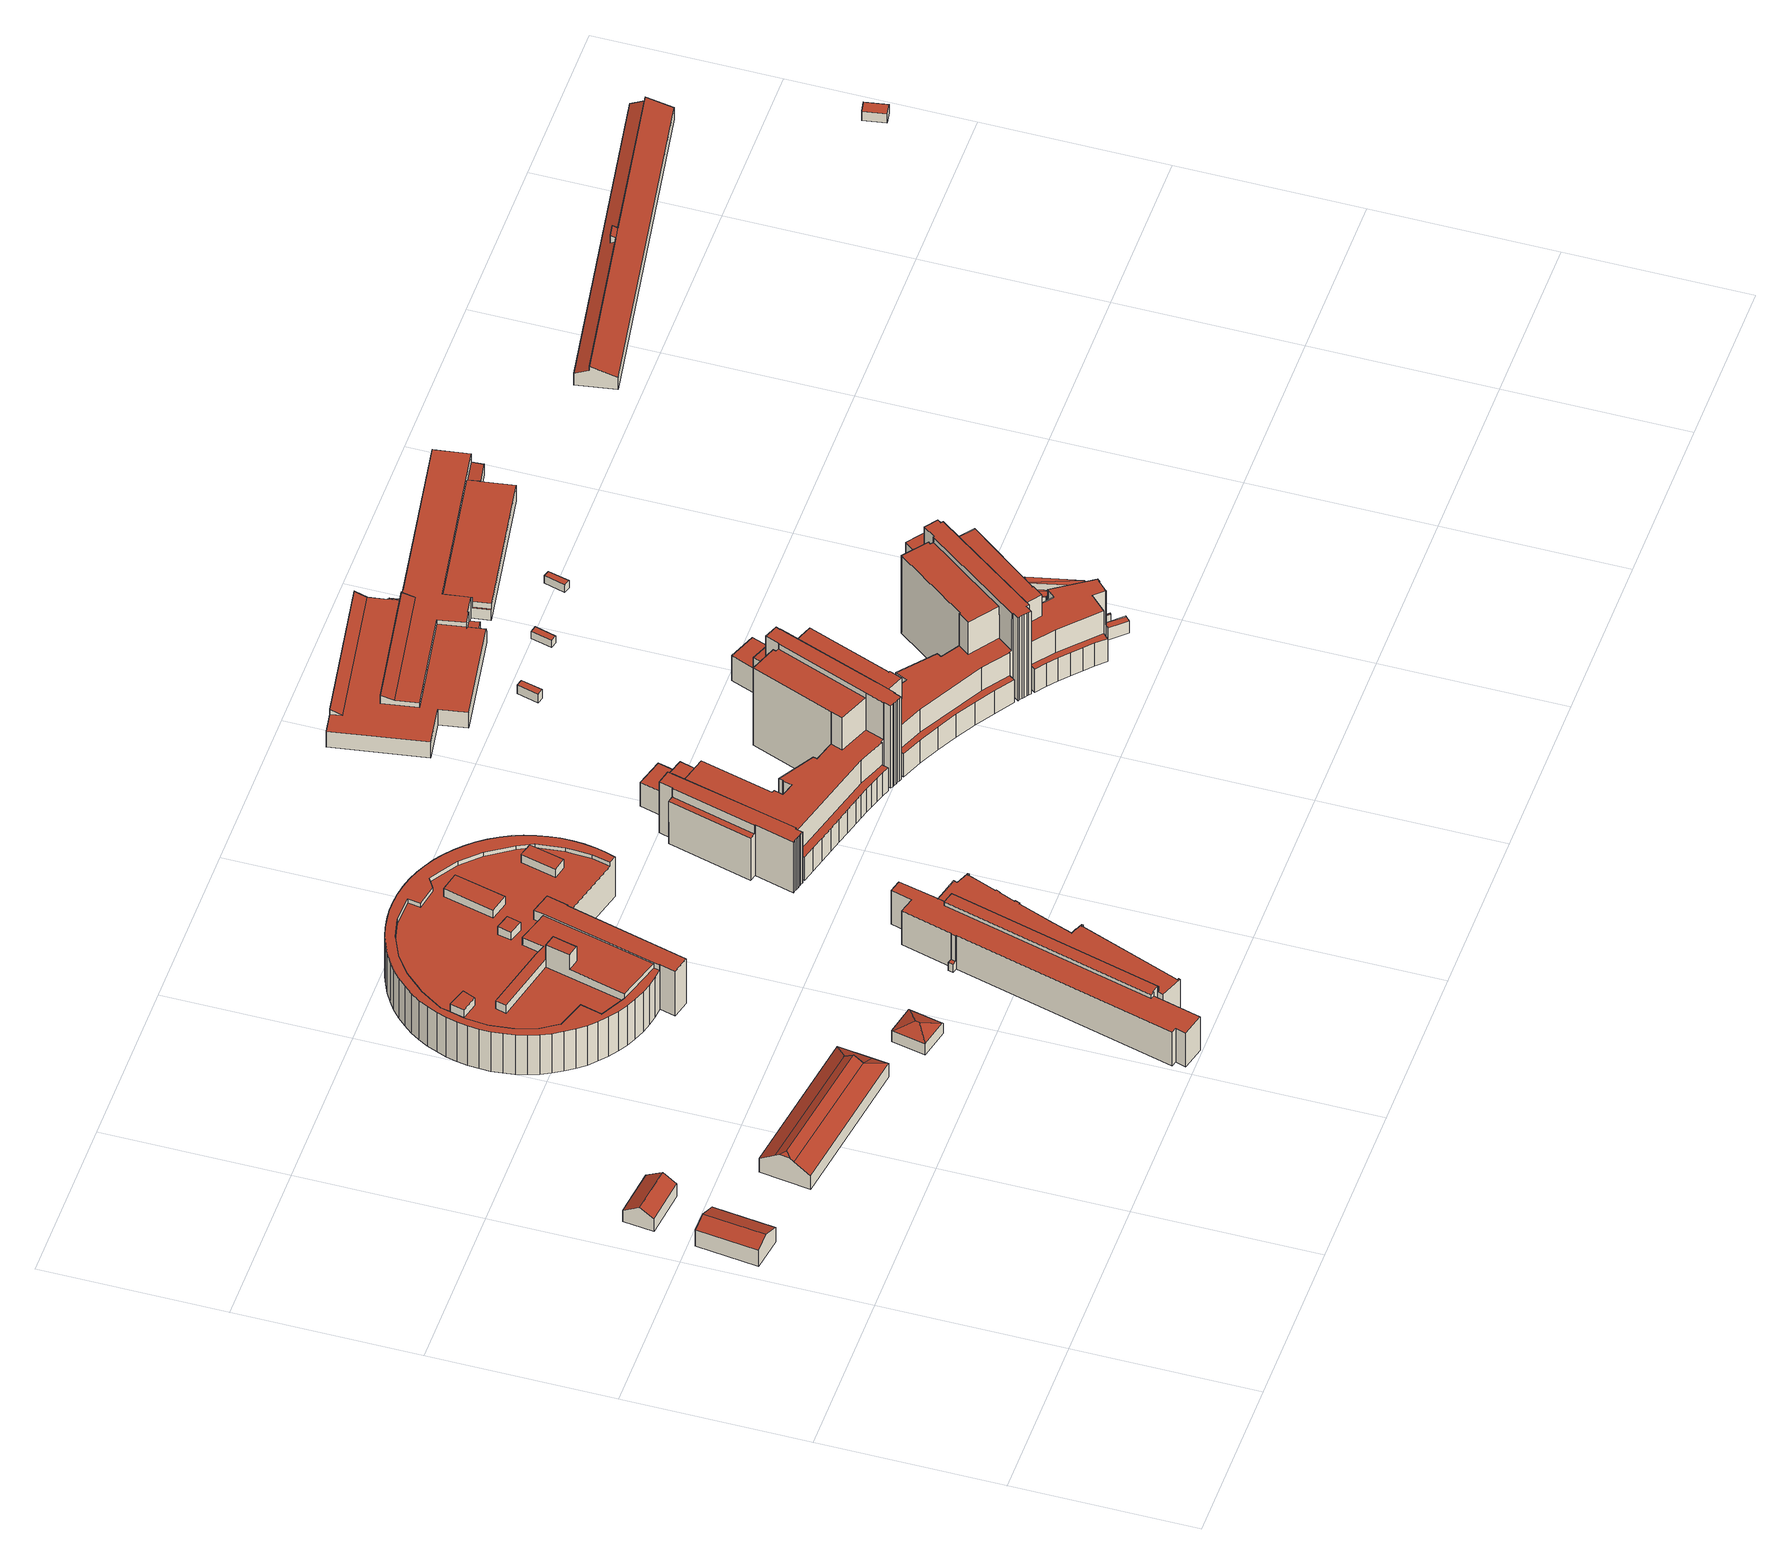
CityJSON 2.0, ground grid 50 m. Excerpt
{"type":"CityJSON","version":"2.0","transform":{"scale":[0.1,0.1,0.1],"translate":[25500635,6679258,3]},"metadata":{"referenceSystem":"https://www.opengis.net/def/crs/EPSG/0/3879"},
"CityObjects":{
"building1":{"type":"Building","attributes":{"BREC_BuildingHeightNN":"13.59","BREC_RoofNames":"flat","C_KAYTTARK":"899","CODE":"111","GroundLevel":"7.46","HighestRoof":"13.59","Katuosoite":"Viikinkaari 8","Kayttotarkoitus":"Muu käyttötarkoitus","Kerroksia":"2.0","Kerrosala":"324.0","KG_KRAKENN":"41510","Kokonaisala":"324","LowestRoof":"13.59","Rakennuksen_tila":"voimassa","Rakennusaine":"Puu","REPAIRED":"no","TILA_KOODI":"2","Tilavuus":"810","Valmistunut":"1908-12-31","roofType":"1000","measuredHeight":6.13},"address":[{"country":"Finland","locality":"Helsinki"},{"country":"Finland","locality":"Helsinki"}],"geometry":[{"type":"Solid","lod":"2","boundaries":[[[[0,1,2,3,4]],[[5,0,4,6]],[[2,7,8,3]],[[5,9,1,0]],[[9,7,2,1]],[[6,4,3,8]],[[7,9,5,6,8]]]],"semantics":{"surfaces":[{"type":"WallSurface"},{"type":"RoofSurface","Area":"98.44","RoofOrientation":"97.19","RoofPitch":"66.58","ZMax":"7.34","ZMaxASL":"14.8","ZMin":"5.06","ZMinASL":"12.52"},{"type":"RoofSurface","Area":"78.04","RoofOrientation":"277.19","RoofPitch":"66.58","ZMax":"7.34","ZMaxASL":"14.8","ZMin":"5.52","ZMinASL":"12.98"},{"type":"GroundSurface"}],"values":[[0,0,0,1,2,3,0]]}}]},
"building2":{"type":"Building","attributes":{"BREC_BuildingHeightNN":"13.49","BREC_RoofNames":"flat","C_KAYTTARK":"012","CODE":"111","GroundLevel":"7.88","HighestRoof":"13.49","Katuosoite":"Viikinkaari 8","Kayttotarkoitus":"Asuinrakennus","Kerroksia":"1.0","Kerrosala":"116.0","KG_KRAKENN":"41504","Kokonaisala":"116","LowestRoof":"13.49","Rakennuksen_tila":"voimassa","Rakennusaine":"Puu","REPAIRED":"no","TILA_KOODI":"2","Tilavuus":"325","Valmistunut":"1920-12-31","roofType":"1000","measuredHeight":5.61},"address":[{"country":"Finland","locality":"Helsinki"},{"country":"Finland","locality":"Helsinki"}],"geometry":[{"type":"Solid","lod":"2","boundaries":[[[[10,11,12,13]],[[14,15,16,17]],[[13,12,17,16]],[[11,10,18,19]],[[19,18,15,14]],[[15,18,10,13,16]],[[11,19,14,17,12]]]],"semantics":{"surfaces":[{"type":"WallSurface"},{"type":"GroundSurface"},{"type":"RoofSurface","Area":"72.22","RoofOrientation":"7.04","RoofPitch":"58.31","ZMax":"6.72","ZMaxASL":"14.6","ZMin":"3.86","ZMinASL":"11.74"},{"type":"RoofSurface","Area":"60.75","RoofOrientation":"187.04","RoofPitch":"58.3","ZMax":"6.72","ZMaxASL":"14.6","ZMin":"4.34","ZMinASL":"12.22"}],"values":[[0,0,1,2,3,0,0]]}}]},
"building3":{"type":"Building","attributes":{"BREC_BuildingHeightNN":"12.48","BREC_RoofNames":"flat","C_KAYTTARK":"941","CODE":"111","GroundLevel":"6.16","HighestRoof":"12.48","Katuosoite":"Viikinkaari 8","Kayttotarkoitus":"Muu käyttötarkoitus","Kerroksia":"2.0","Kerrosala":"879.0","KG_KRAKENN":"41506","Kokonaisala":"879","LowestRoof":"12.48","Rakennuksen_tila":"voimassa","Rakennusaine":"Puu","REPAIRED":"no","TILA_KOODI":"2","Tilavuus":"2510","Valmistunut":"1900-12-31","roofType":"1000","measuredHeight":6.32},"address":[{"country":"Finland","locality":"Helsinki"},{"country":"Finland","locality":"Helsinki"}],"geometry":[{"type":"Solid","lod":"2","boundaries":[[[[20,21,22,23]],[[24,25,26]],[[27,28,24,29]],[[30,31,25,24,28]],[[20,32,33,21]],[[33,32,27,29]],[[30,34,31]],[[22,21,33,29,35]],[[29,24,26,35]],[[35,26,22]],[[22,26,36,23]],[[25,31,34,36,26]],[[20,23,36,34,30,28,27,32]]]],"semantics":{"surfaces":[{"type":"WallSurface"},{"type":"RoofSurface","Area":"213.14","RoofOrientation":"8.61","RoofPitch":"56.75","ZMax":"7.59","ZMaxASL":"13.75","ZMin":"4.73","ZMinASL":"10.89"},{"type":"GroundSurface"},{"type":"RoofSurface","Area":"1.83","RoofOrientation":"278.2","RoofPitch":"54.69","ZMax":"9.24","ZMaxASL":"15.4","ZMin":"8.42","ZMinASL":"14.58"},{"type":"RoofSurface","Area":"42.72","RoofOrientation":"98.24","RoofPitch":"60.14","ZMax":"7.59","ZMaxASL":"13.75","ZMin":"4.72","ZMinASL":"10.89"},{"type":"RoofSurface","Area":"213.99","RoofOrientation":"188.61","RoofPitch":"56.89","ZMax":"7.59","ZMaxASL":"13.75","ZMin":"4.73","ZMinASL":"10.89"}],"values":[[0,0,1,1,2,0,3,0,4,4,5,5,0]]}}]},
"building4":{"type":"Building","attributes":{"BREC_BuildingHeightNN":"9.77","BREC_RoofNames":"flat","C_KAYTTARK":"999","CODE":"111","GroundLevel":"5.52","HighestRoof":"9.77","Katuosoite":"Viikinkaari 8","Kayttotarkoitus":"Muu käyttötarkoitus","Kerroksia":"1.0","Kerrosala":"81.0","KG_KRAKENN":"41512","Kokonaisala":"81","LowestRoof":"9.77","Rakennuksen_tila":"voimassa","Rakennusaine":"Betoni tai kevytbetoni","REPAIRED":"no","TILA_KOODI":"2","Tilavuus":"240","Valmistunut":"1951-12-31","roofType":"1000","measuredHeight":4.26},"address":[{"country":"Finland","locality":"Helsinki"},{"country":"Finland","locality":"Helsinki"}],"geometry":[{"type":"Solid","lod":"2","boundaries":[[[[37,38,39,40,41]],[[39,38,42,43]],[[44,42,38,37,45]],[[46,47,48,42,44]],[[43,42,48]],[[44,45,49,46]],[[49,45,37,41]],[[47,46,49,41,40]],[[47,40,39,43,48]]]],"semantics":{"surfaces":[{"type":"RoofSurface","Area":"22.15","RoofOrientation":"12.42","RoofPitch":"64.97","ZMax":"5.69","ZMaxASL":"11.21","ZMin":"3.56","ZMinASL":"9.07"},{"type":"RoofSurface","Area":"23.33","RoofOrientation":"282.31","RoofPitch":"64.97","ZMax":"5.69","ZMaxASL":"11.21","ZMin":"3.77","ZMinASL":"9.29"},{"type":"WallSurface"},{"type":"RoofSurface","Area":"18.88","RoofOrientation":"192.42","RoofPitch":"64.96","ZMax":"5.69","ZMaxASL":"11.21","ZMin":"3.76","ZMinASL":"9.28"},{"type":"GroundSurface"},{"type":"RoofSurface","Area":"27.15","RoofOrientation":"102.3","RoofPitch":"64.97","ZMax":"5.69","ZMaxASL":"11.21","ZMin":"3.61","ZMinASL":"9.12"}],"values":[[0,1,2,2,3,4,2,2,5]]}}]},
"building5":{"type":"Building","attributes":{"BREC_BuildingHeightNN":"20.4","BREC_RoofNames":"flat","C_KAYTTARK":"531","CODE":"111","GroundLevel":"8.06","HighestRoof":"20.4","Katuosoite":"Viikinkaari 11","Kayttotarkoitus":"Muu käyttötarkoitus","Kerroksia":"5.0","Kerrosala":"9956.0","KG_KRAKENN":"112366","Kokonaisala":"10781","LowestRoof":"20.4","Rakennuksen_tila":"voimassa","Rakennusaine":"Betoni tai kevytbetoni","REPAIRED":"no","TILA_KOODI":"2","Tilavuus":"49769","Valmistunut":"1999-05-31","roofType":"1000","measuredHeight":12.34},"address":[{"country":"Finland","locality":"Helsinki"},{"country":"Finland","locality":"Helsinki"}],"geometry":[{"type":"Solid","lod":"2","boundaries":[[[[50,51,52,53]],[[54,50,53,55]],[[56,57,58,59]],[[60,61,62,63]],[[64,65,66,67,68,69,70,71,72,73,74,75,76,77,78]],[[79,80,81,82]],[[56,61,60,83,84,85,86,87,88,57]],[[89,90,91,92]],[[93,94,95,96]],[[97,98,99,100]],[[90,89,101,102]],[[103,104,105,106]],[[107,108,109,110,111,112,113,114,115,116,117,118,119,120,121,63,62,122,123,124,125,126,127,128,129,130,131,132,133,134,135,55,53,52,136,106,105,137,138,139,140,141],[142,143,144,145],[101,146,147,102],[148,149,150,151],[152,153,154,155]],[[57,88,156,58]],[[157,158,67,66]],[[159,160,64,78]],[[78,77,114,113]],[[161,162,134,133]],[[76,75,116,115]],[[163,161,133,132]],[[164,54,55,135]],[[75,74,117,116]],[[162,164,135,134]],[[79,82,143,142]],[[98,97,152,155]],[[165,166,167,168]],[[169,165,168,170]],[[80,79,142,145]],[[81,80,145,144]],[[99,98,155,154]],[[171,169,170,172]],[[173,171,172,174]],[[77,76,115,114]],[[100,99,154,153]],[[175,163,132,131]],[[82,81,144,143]],[[97,100,153,152]],[[176,177,178,179]],[[166,176,179,167]],[[180,181,182,183]],[[184,180,183,185]],[[186,187,188,189,190,191]],[[177,190,189,178]],[[186,192,193,187]],[[194,184,185,195]],[[196,194,195,197]],[[129,198,199,175,131,130]],[[200,201,127,126]],[[202,196,197,203]],[[204,202,203,205]],[[206,207,208,209]],[[207,210,211,208]],[[212,206,209,213]],[[214,173,174,215]],[[216,214,215,217]],[[218,198,129,128]],[[219,212,213,220]],[[221,219,220,222]],[[223,216,217,224]],[[181,223,224,182]],[[225,221,222,226]],[[227,225,226,228]],[[201,218,128,127]],[[229,227,228,230]],[[231,229,230,232]],[[233,234,235,236]],[[237,233,236,238]],[[239,87,86,240,241,242,243]],[[241,244,245,242]],[[246,247,248,249]],[[210,246,249,211]],[[250,231,232,251]],[[252,250,251,253]],[[254,200,126,125]],[[255,204,205,256]],[[257,255,256,258]],[[136,52,51,259,103,106]],[[260,257,258,261]],[[247,260,261,248]],[[262,263,123,122]],[[71,120,119,118,73,72]],[[264,265,266,267]],[[268,264,267,269]],[[270,271,272,273]],[[244,270,273,245]],[[65,64,160,274,157,66]],[[74,73,118,117]],[[91,90,102,147]],[[275,268,269,276]],[[277,275,276,278]],[[279,237,238,280]],[[281,279,280,282]],[[68,67,158,159,78,113,112,111,283]],[[284,252,253,285]],[[286,284,285,287]],[[274,160,159,158,157]],[[288,70,69,68,283,289]],[[290,286,287,291]],[[271,290,291,272]],[[292,281,282,293]],[[265,292,293,266]],[[93,96,149,148]],[[294,295,109,108]],[[85,84,83,121,120,71,70,288,240,86]],[[88,87,239,156]],[[94,93,148,151]],[[296,283,111,110]],[[297,277,278,298]],[[299,297,298,300]],[[301,254,125,124,123,263]],[[302,299,300,303]],[[192,302,303,193]],[[295,296,110,109]],[[96,95,150,149]],[[304,235,234,262,122,62,61,56,59,305]],[[306,307,141,140]],[[212,219,221,225,227,229,231,250,252,284,286,290,271,270,244,241,240,288,289,283,296,295,294,308,307,306,309,310,311,104,103,259,51,50,54,164,162,161,163,175,199,198,218,201,200,254,301,263,262,234,233,237,279,281,292,265,264,268,275,277,297,299,302,192,186,191,190,177,176,166,165,169,171,173,214,216,223,181,180,184,194,196,202,204,255,257,260,247,246,210,207,206]],[[309,306,140,139]],[[92,91,147,146]],[[83,60,63,121]],[[238,236,235,304,305,59,58,156,239,243,242,245,273,272,291,287,285,253,251,232,230,228,226,222,220,213,209,208,211,249,248,261,258,256,205,203,197,195,185,183,182,224,217,215,174,172,170,168,167,179,178,189,188,187,193,303,300,298,278,276,269,267,266,293,282,280]],[[308,294,108,107]],[[138,137,105,104,311,310,309,139]],[[95,94,151,150]],[[89,92,146,101]],[[307,308,107,141]]]],"semantics":{"surfaces":[{"type":"WallSurface"},{"type":"RoofSurface","Area":"415.85","RoofOrientation":"-1.0","RoofPitch":"90.0","ZMax":"15.02","ZMaxASL":"23.08","ZMin":"15.02","ZMinASL":"23.08"},{"type":"RoofSurface","Area":"2035.97","RoofOrientation":"-1.0","RoofPitch":"90.0","ZMax":"12.32","ZMaxASL":"20.38","ZMin":"12.32","ZMinASL":"20.38"},{"type":"RoofSurface","Area":"23.42","RoofOrientation":"-1.0","RoofPitch":"90.0","ZMax":"20.07","ZMaxASL":"28.13","ZMin":"20.07","ZMinASL":"28.13"},{"type":"RoofSurface","Area":"528.02","RoofOrientation":"-1.0","RoofPitch":"90.0","ZMax":"13.62","ZMaxASL":"21.68","ZMin":"13.62","ZMinASL":"21.68"},{"type":"GroundSurface"}],"values":[[0,0,0,0,1,1,1,1,1,1,0,0,2,0,0,0,0,0,0,0,0,0,0,0,0,0,0,0,0,0,0,0,0,0,0,0,0,0,0,0,0,0,0,0,0,0,0,0,0,0,0,0,0,0,0,0,0,0,0,0,0,0,0,0,0,0,0,0,0,0,0,0,0,0,0,0,0,0,0,0,0,0,0,0,0,0,0,0,0,0,0,0,0,0,0,3,0,0,0,0,0,0,0,0,0,0,0,0,0,0,0,0,0,0,0,0,4,0,0,0,5,0,0,0,0,0]]}}]},
"building6":{"type":"Building","attributes":{"BREC_BuildingHeightNN":"14.44","BREC_RoofNames":"flat","C_KAYTTARK":"532","CODE":"111","GroundLevel":"3.03","HighestRoof":"14.44","Katuosoite":"Viikinkaari 6","Kayttotarkoitus":"Yleinen tai liikerakennus","Kerroksia":"3.0","Kerrosala":"3547.0","KG_KRAKENN":"16414","Kokonaisala":"3667","LowestRoof":"14.44","Rakennuksen_tila":"voimassa","Rakennusaine":"Betoni tai kevytbetoni","REPAIRED":"no","TILA_KOODI":"2","Tilavuus":"15141","Valmistunut":"1999-12-31","roofType":"1000","measuredHeight":11.41},"address":[{"country":"Finland","locality":"Helsinki"},{"country":"Finland","locality":"Helsinki"}],"geometry":[{"type":"Solid","lod":"2","boundaries":[[[[312,313,314,315,316,317,318,319]],[[320,321,322,323,324,325]],[[313,312,326,327]],[[315,314,328,329]],[[330,331,332,333,334,335]],[[336,337,338,339,340,341]],[[338,342,343,339]],[[340,344,345,341]],[[345,344,343,342,346,347]],[[348,349,350,351]],[[352,353,354,355,356,357]],[[358,337,336,359]],[[360,361,362,363,364,365]],[[324,331,330,325]],[[366,353,352,367]],[[368,369,370,371]],[[372,373,365,364]],[[374,363,362,375]],[[372,376,377,373]],[[378,379,377,376]],[[380,368,371,381]],[[318,317,382,383]],[[384,385,386,387,361,360]],[[312,319,388,326]],[[389,390,391,392]],[[393,394,395,358,359]],[[396,389,392,397]],[[398,367,352,357,320,325,330,335,384,360,365,373,377,379,399,400,401,402,329,328,403,381,371,370,404,405,406,407,408,397,392,391,393,359,336,341,345,347]],[[409,400,399,410]],[[409,411,401,400]],[[412,402,401,411]],[[413,380,381,403]],[[404,414,415,351,350,405]],[[398,416,417,418,366,367]],[[406,349,348,419,420,407]],[[409,410,378,376,372,364,363,374,386,385,334,333,322,321,356,355,417,416,346,342,338,337,358,395,421,383,382,422,412,411]],[[380,413,327,326,388,423,394,390,389,396,424,420,419,415,414,369,368]],[[378,410,399,379]],[[402,412,422,316,315,329]],[[317,316,422,382]],[[340,339,343,344]],[[361,387,375,362]],[[324,323,332,331]],[[366,418,354,353]],[[386,374,375,387]],[[346,416,398,347]],[[417,355,354,418]],[[356,321,320,357]],[[322,333,332,323]],[[334,385,384,335]],[[328,314,313,327,413,403]],[[390,394,393,391]],[[394,423,421,395]],[[424,396,397,408]],[[350,349,406,405]],[[318,383,421,423,388,319]],[[420,424,408,407]],[[369,414,404,370]],[[415,419,348,351]]]],"semantics":{"surfaces":[{"type":"RoofSurface","Area":"207.47","RoofOrientation":"-1.0","RoofPitch":"90.0","ZMax":"12.85","ZMaxASL":"15.88","ZMin":"12.85","ZMinASL":"15.88"},{"type":"WallSurface"},{"type":"RoofSurface","Area":"1.7","RoofOrientation":"-1.0","RoofPitch":"90.0","ZMax":"2.66","ZMaxASL":"5.69","ZMin":"2.66","ZMinASL":"5.69"},{"type":"GroundSurface"},{"type":"RoofSurface","Area":"477.16","RoofOrientation":"-1.0","RoofPitch":"90.0","ZMax":"11.36","ZMaxASL":"14.39","ZMin":"11.36","ZMinASL":"14.39"},{"type":"RoofSurface","Area":"0.05","RoofOrientation":"-1.0","RoofPitch":"90.0","ZMax":"3.38","ZMaxASL":"6.41","ZMin":"3.38","ZMinASL":"6.41"}],"values":[[0,1,1,1,1,1,1,1,1,2,1,1,1,1,1,1,1,1,1,1,1,1,1,1,1,1,1,3,1,1,1,1,1,1,1,4,4,1,1,1,5,5,5,5,1,1,1,1,1,1,1,1,1,1,1,1,1,1,1]]}}]},
"building7":{"type":"Building","attributes":{"BREC_BuildingHeightNN":"19.83","BREC_RoofNames":"flat","C_KAYTTARK":"532","CODE":"111","GroundLevel":"4.09","HighestRoof":"19.83","Katuosoite":"Viikinkaari 9","Kayttotarkoitus":"Muu käyttötarkoitus","Kerroksia":"6.0","Kerrosala":"14000.0","KG_KRAKENN":"16430","Kokonaisala":"16260","LowestRoof":"19.83","Rakennuksen_tila":"voimassa","Rakennusaine":"Betoni tai kevytbetoni","REPAIRED":"no","TILA_KOODI":"2","Tilavuus":"59536","Valmistunut":"1995-12-31","roofType":"1000","measuredHeight":15.73},"address":[{"country":"Finland","locality":"Helsinki"},{"country":"Finland","locality":"Helsinki"}],"geometry":[{"type":"Solid","lod":"2","boundaries":[[[[425,426,427,428]],[[429,430,431,432]],[[430,433,434,431]],[[433,435,436,434]],[[425,437,438,426]],[[439,428,427,440]],[[441,442,443,444]],[[445,446,447,448]],[[449,450,451,452,453,454]],[[455,456,457,458]],[[459,460,461,462]],[[463,461,460,464]],[[465,466,467,468]],[[469,470,471,472]],[[473,474,475,476]],[[477,478,479,480]],[[481,482,483,484]],[[485,486,487,488]],[[438,437,489,490,491,492]],[[493,494,495,496,497,498]],[[499,500,501,502]],[[497,469,472,498]],[[446,496,495,447]],[[503,504,505,506,507]],[[506,508,509,507]],[[508,510,511,509]],[[512,513,514,515,516,517]],[[518,519,520,521]],[[518,439,440,519]],[[522,521,520,523]],[[524,525,526,527]],[[525,528,529,526]],[[528,530,531,529]],[[530,532,533,531]],[[534,535,536,537]],[[538,539,540,541]],[[539,524,527,540]],[[542,543,544,545]],[[543,534,537,544]],[[546,547,548,549,550,551]],[[552,542,545,553]],[[554,555,556,557]],[[555,552,553,556]],[[558,559,560,561]],[[562,563,564,565,566,567]],[[568,569,570,571]],[[533,532,572,573]],[[567,566,481,484]],[[565,564,445,448,574,575]],[[576,577,578,579]],[[580,581,582,583,522,523]],[[470,563,562,471]],[[584,585,586,587]],[[573,572,575,574,581,580]],[[582,588,589,583]],[[486,590,591,487]],[[592,593,594,595,596,597]],[[536,535,591,590,593,592]],[[475,598,599,476]],[[600,601,602,603]],[[480,604,605,606]],[[607,608,485,488,554,557]],[[609,610,611,612]],[[588,613,614,589]],[[597,596,538,541]],[[548,615,616,617,549]],[[598,547,546,599]],[[608,607,618,619]],[[620,621,622,623]],[[621,624,625,622]],[[626,627,620,623,628,629]],[[630,631,632,633]],[[634,635,636,637]],[[435,638,639,436]],[[638,630,633,639]],[[640,641,642,643]],[[644,645,646,647,648,649]],[[616,650,651,617]],[[652,640,643,653]],[[615,654,601,616]],[[655,656,657,658]],[[659,660,661,662,663,664]],[[661,665,666,662]],[[663,667,668,664]],[[668,667,666,665,669,670]],[[671,672,673,674]],[[675,676,677,678]],[[679,680,681,682,683,684]],[[514,682,681,515]],[[516,680,679,517]],[[685,686,687,688]],[[689,690,625,624,619,618]],[[683,627,626,684]],[[691,692,693,694]],[[695,696,697,698,699,660,659,700]],[[670,669,701,702,656,655,513,512]],[[703,692,704,705,706,707,708,709]],[[710,711,712,713,714,715]],[[462,716,717,459]],[[718,652,653,719]],[[604,720,721,605]],[[722,723,724,725]],[[595,594,443,442,465,468,713,712]],[[715,714,726,727,728,729,730,731]],[[732,722,725,733]],[[734,735,736,737]],[[738,739,740,741]],[[742,743,744,745]],[[745,746,747,742]],[[748,747,746,749]],[[750,751,752,753]],[[709,708,499,502,754,755]],[[754,756,757,755]],[[757,756,501,500,695,700]],[[758,759,760,761]],[[762,763,764,765,766,767]],[[766,768,769,767]],[[770,765,764,771]],[[772,773,774,775]],[[769,768,770,771,691,694,772,775]],[[774,773,693,692,703]],[[776,728,727,777]],[[778,686,685,779,780,781]],[[569,568,612,611]],[[702,782,657,656]],[[783,784,785,786,673,672]],[[628,623,622,625,690,787]],[[772,694,693,773]],[[516,515,681,680]],[[663,662,666,667]],[[692,691,771,764,763,788,704]],[[754,502,501,756]],[[649,648,658,657,782,789,717,716]],[[464,790,791,792,793,744,743,463]],[[749,794,795,796,797,788,763,762,748]],[[798,730,729,799]],[[559,558,571,570]],[[697,791,698]],[[792,791,697]],[[705,796,795,706]],[[797,796,705]],[[494,493,511,510,586,585]],[[504,577,576,800,505]],[[510,508,506,505,800,587,586]],[[740,759,758,741]],[[624,621,620,627,683,682,514,513,655,658,648,647,444,443,594,593,590,486,485,608,619]],[[610,609,550,549,617,651]],[[801,726,714,713,468,467]],[[802,803,804,606,605,721,783,672,671,805,806,807,751,750,808,809,810,811,812]],[[584,453,452,603,602,813,491,490,613,588,582,581,574,448,447,495,494,585]],[[646,645,466,465,442,441]],[[451,450,650,616,601,600]],[[814,808,750,753,815,806,805,816]],[[577,504,503,578]],[[564,563,470,469,497,496,446,445]],[[479,641,640,652,718,720,604,480]],[[677,676,687,686,778,809,808,814]],[[798,799,776,777,801,467,466,645,644,817]],[[646,441,444,647]],[[818,723,722,732,739,738,735,734,819,820,821,822,823,824,825,826,827]],[[439,518,521,522,583,589,614,489,437,425,428]],[[676,675,688,687]],[[815,753,752,828]],[[543,542,552,555,554,488,487,591,535,534]],[[829,830,831,832,833,834,835,635,634,836,837,838,839,840,841,842,843,844]],[[716,462,461,463,743,742,747,748,762,767,769,775,774,703,709,755,757,700,659,664,668,670,512,517,679,684,626,629,845,689,618,607,557,556,553,545,544,537,536,592,597,541,540,527,526,529,531,533,573,580,523,520,519,440,427,426,438,492,846,432,431,434,436,639,633,632,847,848,637,636,849,850,851,852,853,854,855,856,857,858,859,860,861,862,863,864,865,866,867,737,736,761,760,733,725,724,868,869,678,677,814,816,870,871,872,458,457,785,784,719,653,643,642,473,476,599,546,551,561,560,449,454,579,578,503,507,509,511,493,498,472,471,562,567,484,483,710,715,731,817,644,649]],[[873,874,875,674,673,786,456,455]],[[717,789,701,669,665,661,660,699,790,464,460,459]],[[770,768,766,765]],[[744,793,696,695,500,499,708,707,794,749,746,745]],[[587,800,576,579,454,453,584]],[[559,570,569,611,610,651,650,450,449,560]],[[451,600,603,452]],[[780,827,826,839,838,811,810,781]],[[723,818,868,724]],[[825,824,862,861]],[[736,735,738,741,758,761]],[[760,759,740,739,732,733]],[[810,809,778,781]],[[868,818,827,780,779,869]],[[843,857,856,844]],[[824,823,863,862]],[[823,822,864,863]],[[822,821,865,864]],[[821,820,866,865]],[[820,819,867,866]],[[819,734,737,867]],[[843,842,858,857]],[[842,841,859,858]],[[833,832,852,851]],[[832,831,853,852]],[[831,830,854,853]],[[830,829,855,854]],[[829,844,856,855]],[[635,835,849,636]],[[835,834,850,849]],[[833,851,850,834]],[[869,779,685,688,675,678]],[[841,840,860,859]],[[730,798,817,731]],[[784,783,721,720,718,719]],[[751,807,828,752]],[[797,705,704,788]],[[860,840,839,826,825,861]],[[802,812,837,836]],[[847,876,877,804,803,848]],[[811,838,837,812]],[[595,712,711,482,481,566,565,575,572,532,530,528,525,524,539,538,596]],[[878,654,615,548,547,598,475,474,478,477,877,876,631,630,638,435,433,430,429,879]],[[728,776,799,729]],[[458,872,873,455]],[[874,873,872,871]],[[875,874,871,870]],[[785,457,456,786]],[[792,697,696,793]],[[706,795,794,707]],[[816,805,671,674,875,870]],[[807,806,815,828]],[[787,690,689,845]],[[642,641,479,478,474,473]],[[628,787,845,629]],[[632,631,876,847]],[[877,477,480,606,804]],[[698,791,790,699]],[[848,803,802,836,634,637]],[[492,491,813,878,879,846]],[[613,490,489,614]],[[482,711,710,483]],[[726,801,777,727]],[[846,879,429,432]],[[601,654,878,813,602]],[[551,550,609,612,568,571,558,561]],[[782,702,701,789]]]],"semantics":{"surfaces":[{"type":"WallSurface"},{"type":"RoofSurface","Area":"46.57","RoofOrientation":"-1.0","RoofPitch":"90.0","ZMax":"12.05","ZMaxASL":"16.14","ZMin":"12.05","ZMinASL":"16.14"},{"type":"RoofSurface","Area":"10.38","RoofOrientation":"-1.0","RoofPitch":"90.0","ZMax":"4.26","ZMaxASL":"8.35","ZMin":"4.26","ZMinASL":"8.35"},{"type":"RoofSurface","Area":"0.6","RoofOrientation":"-1.0","RoofPitch":"90.0","ZMax":"3.22","ZMaxASL":"7.31","ZMin":"3.22","ZMinASL":"7.31"},{"type":"RoofSurface","Area":"52.23","RoofOrientation":"-1.0","RoofPitch":"90.0","ZMax":"8.45","ZMaxASL":"12.54","ZMin":"8.45","ZMinASL":"12.54"},{"type":"RoofSurface","Area":"17.84","RoofOrientation":"42.44","RoofPitch":"77.58","ZMax":"1.94","ZMaxASL":"6.04","ZMin":"1.33","ZMinASL":"5.43"},{"type":"RoofSurface","Area":"43.4","RoofOrientation":"-1.0","RoofPitch":"90.0","ZMax":"14.64","ZMaxASL":"18.73","ZMin":"14.64","ZMinASL":"18.73"},{"type":"RoofSurface","Area":"224.46","RoofOrientation":"-1.0","RoofPitch":"90.0","ZMax":"15.7","ZMaxASL":"19.79","ZMin":"15.7","ZMinASL":"19.79"},{"type":"RoofSurface","Area":"225.27","RoofOrientation":"-1.0","RoofPitch":"90.0","ZMax":"22.94","ZMaxASL":"27.03","ZMin":"22.94","ZMinASL":"27.03"},{"type":"RoofSurface","Area":"256.47","RoofOrientation":"-1.0","RoofPitch":"90.0","ZMax":"26.73","ZMaxASL":"30.83","ZMin":"26.73","ZMinASL":"30.83"},{"type":"RoofSurface","Area":"173.31","RoofOrientation":"-1.0","RoofPitch":"90.0","ZMax":"17.51","ZMaxASL":"21.6","ZMin":"17.51","ZMinASL":"21.6"},{"type":"RoofSurface","Area":"71.08","RoofOrientation":"-1.0","RoofPitch":"90.0","ZMax":"7.89","ZMaxASL":"11.98","ZMin":"7.89","ZMinASL":"11.98"},{"type":"GroundSurface"},{"type":"RoofSurface","Area":"25.81","RoofOrientation":"-1.0","RoofPitch":"90.0","ZMax":"2.17","ZMaxASL":"6.26","ZMin":"2.17","ZMinASL":"6.26"},{"type":"RoofSurface","Area":"40.89","RoofOrientation":"-1.0","RoofPitch":"90.0","ZMax":"5.84","ZMaxASL":"9.93","ZMin":"5.84","ZMinASL":"9.93"},{"type":"RoofSurface","Area":"197.21","RoofOrientation":"-1.0","RoofPitch":"90.0","ZMax":"28.62","ZMaxASL":"32.71","ZMin":"28.62","ZMinASL":"32.71"}],"values":[[0,0,0,0,0,0,0,0,0,0,0,0,0,0,0,0,0,0,0,0,0,0,0,0,0,0,0,0,0,0,0,0,0,0,0,0,0,0,0,0,0,0,0,0,0,0,0,0,0,0,0,0,0,0,0,0,0,0,0,0,0,0,0,0,0,0,0,0,0,0,0,0,0,0,0,0,0,0,0,0,0,0,0,0,0,0,0,0,0,0,0,0,0,0,0,0,0,0,0,0,0,0,0,0,0,0,0,0,0,0,0,0,0,0,0,0,0,0,0,0,0,1,1,1,1,0,2,3,3,3,3,3,0,0,0,4,4,4,4,4,4,0,5,5,6,7,7,7,7,7,8,8,0,0,9,9,0,0,0,10,11,11,11,11,11,12,13,14,14,14,0,0,0,0,0,0,0,0,0,0,0,0,0,0,0,0,0,0,0,0,0,0,0,0,0,0,0,0,0,0,0,0,0,0,0,0,0,15,15,0,0,0,0,0,0,0,0,0,0,0,0,0,0,0,0,0,0,0,0,0,0,0,0]]}}]},
"building8":{"type":"Building","attributes":{"BREC_BuildingHeightNN":"11.94","BREC_RoofNames":"flat","CODE":"210","GroundLevel":"8.94","HighestRoof":"11.94","LowestRoof":"11.94","REPAIRED":"no","roofType":"1000","measuredHeight":3},"address":[{"country":"Finland","locality":"Helsinki"},{"country":"Finland","locality":"Helsinki"}],"geometry":[{"type":"Solid","lod":"2","boundaries":[[[[880,881,882,883]],[[884,881,880,885]],[[885,880,883,886]],[[886,883,882,887]],[[884,885,886,887]],[[887,882,881,884]]]],"semantics":{"surfaces":[{"type":"GroundSurface"},{"type":"WallSurface"},{"type":"RoofSurface","Area":"11.73","RoofOrientation":"-1.0","RoofPitch":"90.0","ZMax":"3.0","ZMaxASL":"11.94","ZMin":"3.0","ZMinASL":"11.94"}],"values":[[0,1,1,1,2,1]]}}]},
"building9":{"type":"Building","attributes":{"BREC_BuildingHeightNN":"11.53","BREC_RoofNames":"flat","CODE":"210","GroundLevel":"9.03","HighestRoof":"11.53","LowestRoof":"11.53","REPAIRED":"no","roofType":"1000","measuredHeight":2.5},"address":[{"country":"Finland","locality":"Helsinki"},{"country":"Finland","locality":"Helsinki"}],"geometry":[{"type":"Solid","lod":"2","boundaries":[[[[888,889,890,891]],[[891,890,892,893]],[[893,892,894,895]],[[895,894,889,888]],[[893,895,888,891]],[[894,892,890,889]]]],"semantics":{"surfaces":[{"type":"WallSurface"},{"type":"RoofSurface","Area":"11.71","RoofOrientation":"-1.0","RoofPitch":"90.0","ZMax":"2.5","ZMaxASL":"11.53","ZMin":"2.5","ZMinASL":"11.53"},{"type":"GroundSurface"}],"values":[[0,0,0,0,1,2]]}}]},
"building10":{"type":"Building","attributes":{"BREC_BuildingHeightNN":"14.43","BREC_RoofNames":"flat","C_KAYTTARK":"531","CODE":"111","GroundLevel":"8.55","HighestRoof":"14.43","Katuosoite":"Latokartanonkaari 3","Kayttotarkoitus":"Muu käyttötarkoitus","Kerroksia":"2.0","Kerrosala":"3388.0","KG_KRAKENN":"16435","Kokonaisala":"3477","LowestRoof":"14.43","Rakennuksen_tila":"voimassa","Rakennusaine":"Betoni tai kevytbetoni","REPAIRED":"no","TILA_KOODI":"2","Tilavuus":"10431","Valmistunut":"1971-12-31","roofType":"1000","measuredHeight":5.88},"address":[{"country":"Finland","locality":"Helsinki"},{"country":"Finland","locality":"Helsinki"}],"geometry":[{"type":"Solid","lod":"2","boundaries":[[[[896,897,898,899,900,901,902,903,904,905,906,907,908,909,910]],[[911,912,913,914,915,916,917]],[[918,919,920,921,922,923,924,925,926,927,928,929,930,931,932,933]],[[934,935,936,937,938,939,940,941,942,943,944,945,946,947,948,949,950,951]],[[913,912,934,951]],[[915,914,952,953]],[[949,923,922,954,955,950]],[[916,915,953,954,922,921]],[[930,929,901,900]],[[950,955,952,914,913,951]],[[909,944,943,910]],[[940,956,957,898,897,941]],[[934,912,911,958,959,935]],[[960,908,907]],[[961,956,940,939]],[[962,961,939,938]],[[931,930,900,899]],[[899,898,957,963]],[[944,909,908,960,964,945]],[[958,965,966,959]],[[956,961,962,967,963,957]],[[968,969,970,971]],[[924,923,949,948]],[[972,926,925,968,971,903,902,973]],[[955,954,953,952]],[[945,964,906,905,946]],[[904,903,971,970]],[[972,927,926]],[[896,910,943,942]],[[946,905,904,970,969,947]],[[937,933,932,967,962,938]],[[947,969,968,925,924,948]],[[921,920,917,916]],[[911,917,965,958]],[[935,959,966,919,918,936]],[[901,929,928,973,902]],[[897,896,942,941]],[[927,972,973,928]],[[937,936,918,933]],[[932,931,899,963,967]],[[917,920,919,966,965]],[[906,964,960,907]]]],"semantics":{"surfaces":[{"type":"RoofSurface","Area":"947.2","RoofOrientation":"-1.0","RoofPitch":"90.0","ZMax":"5.44","ZMaxASL":"13.99","ZMin":"5.44","ZMinASL":"13.99"},{"type":"RoofSurface","Area":"791.81","RoofOrientation":"-1.0","RoofPitch":"90.0","ZMax":"6.98","ZMaxASL":"15.53","ZMin":"6.98","ZMinASL":"15.53"},{"type":"GroundSurface"},{"type":"WallSurface"},{"type":"RoofSurface","Area":"1.74","RoofOrientation":"-1.0","RoofPitch":"90.0","ZMax":"3.55","ZMaxASL":"12.1","ZMin":"3.55","ZMinASL":"12.1"},{"type":"RoofSurface","Area":"25.48","RoofOrientation":"170.87","RoofPitch":"83.37","ZMax":"4.13","ZMaxASL":"12.68","ZMin":"3.75","ZMinASL":"12.3"},{"type":"RoofSurface","Area":"136.09","RoofOrientation":"170.72","RoofPitch":"71.03","ZMax":"8.2","ZMaxASL":"16.75","ZMin":"6.98","ZMinASL":"15.53"},{"type":"RoofSurface","Area":"149.79","RoofOrientation":"170.72","RoofPitch":"62.23","ZMax":"7.12","ZMaxASL":"15.67","ZMin":"5.44","ZMinASL":"13.99"}],"values":[[0,0,1,2,3,3,3,3,3,3,3,3,3,3,3,3,3,3,3,4,4,4,3,3,5,3,3,3,3,3,3,3,3,3,3,3,3,6,3,3,3,7]]}}]},
"building11":{"type":"Building","attributes":{"BREC_BuildingHeightNN":"11.65","BREC_RoofNames":"flat","CODE":"210","GroundLevel":"9.09","HighestRoof":"11.65","LowestRoof":"11.65","REPAIRED":"no","roofType":"1000","measuredHeight":2.56},"address":[{"country":"Finland","locality":"Helsinki"},{"country":"Finland","locality":"Helsinki"}],"geometry":[{"type":"Solid","lod":"2","boundaries":[[[[974,975,976,977]],[[977,976,978,979]],[[979,978,980,981]],[[981,980,975,974]],[[979,981,974,977]],[[980,978,976,975]]]],"semantics":{"surfaces":[{"type":"WallSurface"},{"type":"RoofSurface","Area":"11.47","RoofOrientation":"-1.0","RoofPitch":"90.0","ZMax":"2.56","ZMaxASL":"11.65","ZMin":"2.56","ZMinASL":"11.65"},{"type":"GroundSurface"}],"values":[[0,0,0,0,1,2]]}}]},
"building12":{"type":"Building","attributes":{"BREC_BuildingHeightNN":"13.38","BREC_RoofNames":"flat","C_KAYTTARK":"532","CODE":"111","GroundLevel":"8.3","HighestRoof":"13.38","Katuosoite":"Latokartanonkaari 7","Kayttotarkoitus":"Muu käyttötarkoitus","Kerroksia":"1.0","Kerrosala":"4048.0","KG_KRAKENN":"16436","Kokonaisala":"4048","LowestRoof":"13.38","Rakennuksen_tila":"voimassa","Rakennusaine":"Tiili","REPAIRED":"no","TILA_KOODI":"2","Tilavuus":"15725","Valmistunut":"1969-12-31","roofType":"1000","measuredHeight":5.08},"address":[{"country":"Finland","locality":"Helsinki"},{"country":"Finland","locality":"Helsinki"}],"geometry":[{"type":"Solid","lod":"2","boundaries":[[[[982,983,984,985,986,987]],[[988,989,990,991]],[[992,985,984,993]],[[994,988,991,995]],[[983,982,996,997]],[[998,992,993,999]],[[992,998,989,988]],[[986,985,992,988,994,1000]],[[995,991,990,999,993,984,983,997]],[[989,998,999,990]],[[1001,1000,994,995,997,996]],[[982,987,1001,996]],[[986,1000,1001,987]]]],"semantics":{"surfaces":[{"type":"WallSurface"},{"type":"RoofSurface","Area":"5.9","RoofOrientation":"170.71","RoofPitch":"66.07","ZMax":"7.54","ZMaxASL":"15.84","ZMin":"6.89","ZMinASL":"15.19"},{"type":"RoofSurface","Area":"386.9","RoofOrientation":"350.71","RoofPitch":"67.74","ZMax":"5.57","ZMaxASL":"13.87","ZMin":"4.0","ZMinASL":"12.3"},{"type":"GroundSurface"}],"values":[[0,0,0,0,0,0,1,1,2,0,0,3,0]]}}]},
"building13":{"type":"Building","attributes":{"BREC_BuildingHeightNN":"10.7","BREC_RoofNames":"flat","CODE":"210","GroundLevel":"7.67","HighestRoof":"10.7","LowestRoof":"10.7","REPAIRED":"no","roofType":"1000","measuredHeight":3.02},"address":[{"country":"Finland","locality":"Helsinki"},{"country":"Finland","locality":"Helsinki"}],"geometry":[{"type":"Solid","lod":"2","boundaries":[[[[1002,1003,1004,1005]],[[1003,1006,1007,1004]],[[1008,1002,1005,1009]],[[1005,1004,1007,1009]],[[1003,1002,1008,1006]],[[1006,1008,1009,1007]]]],"semantics":{"surfaces":[{"type":"WallSurface"},{"type":"GroundSurface"},{"type":"RoofSurface","Area":"22.03","RoofOrientation":"-1.0","RoofPitch":"90.0","ZMax":"3.02","ZMaxASL":"10.7","ZMin":"3.02","ZMinASL":"10.7"}],"values":[[0,0,0,1,2,0]]}}]}
},
"vertices":[
[96,785,95],[43,792,118],[2,798,100],[2,798,45],[96,785,45],[117,955,95],[117,955,45],[23,968,100],[23,968,45],[65,962,118],
[47,1163,87],[180,1145,88],[180,1145,49],[47,1163,49],[170,1062,92],[37,1078,92],[37,1078,49],[170,1062,49],[42,1117,116],[175,1100,116],
[308,762,32],[738,697,32],[738,697,79],[308,762,79],[702,800,108],[698,774,124],[694,748,108],[328,901,79],[322,858,108],[757,836,79],[320,845,116],[330,830,124],[328,901,32],[757,836,32],[317,819,116],[744,741,79],[315,806,108],
[866,730,62],[865,727,63],[897,678,82],[950,712,61],[950,713,61],[846,637,63],[894,668,82],[846,637,25],[866,730,25],[929,618,25],[929,618,61],[926,619,63],[950,713,25],
[630,1924,187],[577,1885,187],[577,1885,174],[630,1924,174],[690,1951,187],[690,1951,174],[904,1577,205],[815,1242,205],[815,1242,51],[904,1577,51],[921,1633,205],[906,1576,205],[906,1576,174],[921,1633,174],[747,1563,201],[736,1521,201],[730,1497,201],[697,1505,201],[657,1350,201],[690,1340,201],[778,1314,201],[857,1623,201],[809,1637,201],[769,1649,201],[754,1590,201],[721,1600,201],[538,1645,201],[530,1615,201],[713,1571,201],[547,1731,201],[495,1748,201],[485,1709,201],[533,1697,201],[863,1649,205],[857,1623,205],[778,1314,205],[774,1298,205],[777,1298,205],[765,1255,205],[827,1706,201],[786,1718,201],[777,1680,201],[817,1668,201],[926,1872,201],[872,1884,201],[837,1745,201],[891,1732,201],[1080,1728,202],[1042,1739,202],[1018,1642,202],[1056,1633,202],[827,1706,174],[786,1718,174],[529,1833,187],[488,1770,187],[488,1770,174],[529,1833,174],[489,1523,174],[524,1471,174],[602,1446,174],[587,1387,174],[657,1350,174],[697,1505,174],[713,1571,174],[530,1615,174],[538,1645,174],[721,1600,174],[754,1590,174],[769,1649,174],[809,1637,174],[857,1623,174],[863,1649,174],[1095,1526,174],[1107,1576,174],[1109,1619,174],[1110,1647,174],[1101,1722,174],[1081,1763,174],[1034,1834,174],[985,1884,174],[937,1915,174],[908,1933,174],[880,1915,174],[819,1926,174],[824,1961,174],[748,1964,174],[539,1843,174],[484,1751,174],[473,1712,174],[471,1702,174],[466,1644,174],[474,1577,174],[547,1731,174],[533,1697,174],[485,1709,174],[495,1748,174],[817,1668,174],[777,1680,174],[926,1872,174],[891,1732,174],[837,1745,174],[872,1884,174],[1080,1728,174],[1056,1633,174],[1018,1642,174],[1042,1739,174],[765,1255,51],[730,1497,251],[697,1505,251],[713,1571,251],[747,1563,251],[819,1926,187],[824,1961,187],[880,1915,187],[748,1964,187],[862,1986,187],[891,1979,187],[891,1979,51],[862,1986,51],[832,1991,187],[832,1991,51],[802,1993,187],[802,1993,51],[772,1993,187],[772,1993,51],[908,1933,187],[920,1969,187],[947,1957,187],[947,1957,51],[920,1969,51],[628,1952,187],[655,1965,187],[655,1965,51],[628,1952,51],[602,1936,187],[602,1936,51],[999,1925,187],[999,1925,51],[996,1927,51],[974,1942,51],[974,1942,187],[996,1927,187],[1022,1906,187],[1022,1906,51],[577,1919,187],[577,1919,51],[554,1899,187],[554,1899,51],[985,1884,187],[937,1915,187],[1101,1722,187],[1081,1763,187],[533,1877,187],[533,1877,51],[514,1854,187],[514,1854,51],[445,1628,187],[445,1658,187],[445,1658,51],[445,1628,51],[447,1688,187],[447,1688,51],[448,1598,187],[448,1598,51],[742,1989,187],[742,1989,51],[712,1984,187],[712,1984,51],[1034,1834,187],[453,1568,187],[453,1568,51],[461,1539,187],[461,1539,51],[683,1976,187],[683,1976,51],[471,1510,187],[471,1510,51],[484,1483,187],[484,1483,51],[500,1457,187],[500,1457,51],[517,1432,187],[517,1432,51],[1127,1549,187],[1117,1521,187],[1117,1521,51],[1127,1549,51],[1134,1578,187],[1134,1578,51],[777,1298,51],[774,1298,187],[747,1300,187],[747,1300,51],[774,1298,51],[717,1305,187],[717,1305,51],[452,1718,187],[460,1747,187],[460,1747,51],[452,1718,51],[536,1409,187],[536,1409,51],[558,1388,187],[558,1388,51],[1110,1647,187],[497,1829,187],[497,1829,51],[482,1803,187],[482,1803,51],[539,1843,187],[470,1775,187],[470,1775,51],[1095,1526,187],[1107,1576,187],[1130,1728,187],[1136,1699,187],[1136,1699,51],[1130,1728,51],[1122,1757,187],[1122,1757,51],[688,1313,187],[659,1324,187],[659,1324,51],[688,1313,51],[736,1521,251],[1111,1785,187],[1111,1785,51],[1098,1812,187],[1098,1812,51],[1138,1608,187],[1138,1608,51],[1140,1638,187],[1140,1638,51],[657,1350,187],[581,1369,187],[581,1369,51],[606,1351,187],[606,1351,51],[778,1314,187],[690,1340,187],[632,1336,187],[632,1336,51],[1140,1669,187],[1140,1669,51],[524,1471,187],[602,1446,187],[587,1387,187],[1082,1838,187],[1082,1838,51],[1064,1863,187],[1064,1863,51],[1109,1619,187],[1044,1885,187],[1044,1885,51],[1095,1526,51],[906,1576,51],[466,1644,187],[474,1577,187],[489,1523,187],[471,1702,187],[473,1712,187],[484,1751,187],
[1112,141,129],[1123,138,129],[1123,140,129],[1143,135,129],[1143,133,129],[1145,132,129],[1300,713,129],[1267,722,129],[1336,562,0],[1336,562,114],[1338,562,114],[1338,562,34],[1349,558,34],[1349,558,0],[1112,141,116],[1123,138,116],[1123,140,0],[1143,135,0],[1344,545,0],[1344,545,34],[1333,549,34],[1333,549,114],[1331,549,114],[1331,549,0],[1356,717,0],[1356,717,114],[1393,701,114],[1393,701,34],[1394,701,34],[1394,701,0],[1392,697,114],[1392,697,34],[1393,696,34],[1393,696,0],[1388,698,114],[1388,698,0],[1179,676,27],[1167,680,27],[1164,666,27],[1176,663,27],[1365,601,0],[1365,601,34],[1355,605,34],[1355,605,114],[1353,605,114],[1353,605,0],[1359,726,114],[1359,726,0],[1309,444,0],[1309,444,34],[1289,390,34],[1289,390,114],[1288,390,114],[1288,390,0],[1370,614,34],[1370,614,0],[1031,52,116],[1015,56,116],[1015,56,0],[1031,52,0],[1309,381,114],[1309,381,0],[1272,396,114],[1272,396,34],[1308,377,114],[1308,377,0],[1303,379,114],[1303,379,0],[1023,23,116],[1023,23,0],[1145,132,114],[1300,713,114],[1292,450,0],[1292,450,114],[1293,450,114],[1293,450,34],[1267,722,116],[1278,862,116],[1313,853,116],[1313,853,0],[1278,862,0],[1286,745,0],[1286,745,116],[1286,745,114],[1262,804,116],[1262,804,0],[1358,619,0],[1196,99,0],[1201,98,0],[1199,93,0],[1137,117,0],[1087,6,0],[1177,662,0],[1164,666,0],[1167,680,0],[1180,676,0],[1218,816,0],[1201,98,114],[1196,99,114],[1199,93,114],[1137,117,114],[1087,6,116],[1177,662,116],[1176,663,116],[1358,619,114],[1360,618,114],[1360,618,34],[1179,676,116],[1180,676,116],[1279,719,114],[1143,133,114],[1279,719,116],[1218,816,116],
[1823,959,90],[1823,959,11],[1879,932,11],[1879,932,90],[1755,987,295],[1749,989,295],[1749,989,11],[1755,987,11],[1743,992,295],[1743,992,11],[1736,994,295],[1736,994,11],[1765,983,90],[1765,983,11],[1934,903,90],[1934,903,11],[2250,782,240],[2186,828,240],[2186,828,168],[2250,782,168],[2145,858,278],[2068,914,278],[2068,914,168],[2145,858,168],[1882,1059,11],[1882,1059,240],[1885,1058,240],[1885,1058,168],[1938,1031,168],[1938,1031,11],[1634,1185,33],[1631,1180,33],[1631,1180,11],[1634,1185,11],[2356,822,69],[2360,823,69],[2360,823,11],[2356,822,11],[2362,814,11],[2362,814,69],[2356,1058,240],[2421,1008,240],[2421,1008,167],[2356,1058,167],[2241,1140,278],[2306,1091,278],[2306,1091,11],[2241,1140,11],[1842,1329,11],[1842,1329,295],[1857,1367,295],[1857,1367,11],[1742,1074,295],[1841,1329,295],[1841,1329,278],[1742,1074,278],[2335,1111,297],[2368,1087,297],[2368,1087,11],[2335,1111,11],[2313,643,168],[2214,735,168],[2214,735,90],[2313,643,90],[1772,1000,90],[1772,1000,168],[1773,1003,168],[1773,1003,11],[2041,975,11],[2041,975,168],[2091,944,168],[2091,944,278],[2094,942,278],[2094,942,11],[2454,727,69],[2451,724,69],[2451,724,43],[2454,727,43],[1963,1095,11],[1963,1095,24],[2059,1007,24],[2070,997,25],[2070,997,11],[2066,994,26],[2066,994,11],[2057,1002,26],[2057,1002,11],[2409,686,11],[2409,686,168],[2410,685,168],[2410,685,43],[2430,663,43],[2430,663,11],[1989,871,90],[1989,871,11],[2041,838,11],[2041,838,90],[2093,803,90],[2093,803,11],[2124,781,297],[2118,785,297],[2118,785,11],[2124,781,11],[2113,789,297],[2113,789,11],[2107,793,297],[2107,793,11],[2101,796,297],[2101,796,11],[2170,745,90],[2142,766,90],[2142,766,11],[2170,745,11],[2134,772,297],[2129,777,297],[2129,777,11],[2134,772,11],[2223,700,90],[2197,723,90],[2197,723,11],[2223,700,11],[1891,1342,11],[1891,1342,295],[1892,1341,295],[1892,1341,167],[1901,1338,167],[1901,1338,11],[2249,677,90],[2249,677,11],[2298,628,90],[2274,653,90],[2274,653,11],[2298,628,11],[1958,1487,96],[2034,1458,96],[2034,1458,11],[1958,1487,11],[2301,1085,11],[2301,1085,278],[2308,1080,278],[2308,1080,297],[2310,1078,297],[2310,1078,11],[1934,1424,131],[2010,1394,131],[2010,1394,96],[1934,1424,96],[2114,813,297],[2114,813,11],[2112,815,168],[2112,815,297],[1965,1086,25],[1959,1091,25],[1959,1091,11],[1965,1086,11],[2105,820,11],[2105,820,168],[2104,818,168],[2104,818,90],[1954,1064,168],[2048,987,168],[2048,987,31],[1954,1064,31],[2034,868,168],[2034,868,90],[2154,781,168],[2154,781,90],[2155,783,11],[2155,783,168],[2154,784,168],[2154,784,297],[2147,789,297],[2147,789,11],[1895,1353,295],[1895,1353,11],[1871,1022,240],[1785,1057,240],[1785,1057,168],[1871,1022,168],[1658,1108,278],[1658,1108,168],[1742,1074,168],[2355,685,11],[2355,685,168],[1916,1376,167],[1991,1346,167],[1991,1346,131],[1916,1376,131],[1850,968,168],[1850,968,90],[1884,1322,295],[1884,1322,240],[1884,1322,167],[2380,659,11],[2380,659,168],[2384,661,168],[2380,657,168],[2380,657,53],[2384,661,53],[2379,658,168],[2379,658,53],[2384,662,11],[2384,662,168],[2422,620,53],[2422,620,11],[1724,999,295],[1718,1002,295],[1718,1002,11],[1724,999,11],[1707,1005,90],[1686,1013,90],[1686,1013,11],[1707,1005,11],[1730,997,295],[1730,997,11],[1835,1341,278],[1832,1333,278],[1832,1333,11],[1835,1341,11],[2271,813,11],[2271,813,240],[2272,811,240],[2272,811,168],[2321,774,168],[2321,774,11],[1970,1290,240],[1970,1290,167],[1759,1369,278],[1759,1369,11],[1785,1057,295],[2414,690,168],[2414,690,135],[2343,796,135],[2343,796,168],[2429,706,11],[2429,706,69],[2430,704,69],[2430,704,43],[2435,695,43],[2435,695,11],[2426,701,69],[2426,701,43],[2432,693,43],[2432,693,11],[2426,702,69],[2426,702,11],[1516,1226,168],[1614,1168,168],[1614,1168,33],[1516,1226,33],[1473,1569,93],[1551,1547,93],[1551,1547,11],[1473,1569,11],[2426,660,11],[2426,660,43],[2406,682,43],[2406,682,168],[2406,683,168],[2406,683,11],[1457,1508,131],[1535,1486,131],[1535,1486,93],[1457,1508,93],[2370,649,11],[2370,649,53],[2479,751,48],[2475,748,48],[2475,748,43],[2479,751,43],[2450,725,69],[2443,718,69],[2443,718,97],[2433,709,91],[2433,709,69],[2450,725,11],[2420,696,69],[2420,696,135],[2475,748,11],[2467,741,48],[2467,741,97],[2457,731,91],[2457,731,69],[2454,728,69],[2454,728,11],[2361,1077,11],[2361,1077,297],[2367,1073,297],[2367,1073,167],[2369,1071,167],[2369,1071,11],[2359,811,11],[2359,811,69],[1671,1140,278],[1671,1140,11],[1670,1140,278],[1670,1140,168],[1400,1497,186],[1439,1487,186],[1439,1487,11],[1400,1497,11],[2391,1101,167],[2391,1101,131],[2425,1147,131],[2425,1147,95],[2464,1199,95],[2464,1199,11],[1389,1458,186],[1389,1458,11],[1299,1119,186],[1328,1227,186],[1328,1227,11],[1299,1119,11],[1326,1228,186],[1388,1459,186],[1388,1459,157],[1326,1228,157],[2396,864,11],[2400,851,11],[2400,851,69],[2396,864,69],[2400,865,69],[2400,865,11],[2403,854,11],[2403,854,69],[1474,1224,168],[1467,1199,168],[1467,1199,86],[1474,1224,86],[2459,715,43],[2459,715,11],[2455,714,43],[2455,714,11],[1308,1233,157],[1370,1463,157],[1370,1463,11],[1308,1233,11],[2442,892,11],[2442,892,48],[2442,894,48],[2442,894,69],[2439,907,69],[2439,907,11],[2444,908,69],[2444,908,11],[2446,897,69],[2446,897,48],[2482,736,43],[2478,735,43],[2478,735,11],[2482,736,11],[2491,1100,131],[2455,1053,131],[1518,1426,131],[1447,1473,131],[1437,1475,131],[1431,1449,131],[2350,802,135],[1611,1157,168],[1611,1157,11],[1618,1187,11],[1618,1187,33],[2409,608,53],[2435,885,48],[2350,802,69],[2383,834,69],[2383,834,91],[2394,845,97],[2394,845,69],[2423,874,69],[2423,874,91],[2424,874,91],[2435,885,97],[2530,1151,95],[2491,1100,95],[1955,1065,30],[2455,1053,167],[1713,1023,168],[1713,1025,168],[1723,1022,168],[1513,1214,168],[1512,1214,168],[1505,1188,168],[1466,1227,168],[1518,1426,168],[1431,1449,168],[1348,1130,168],[1637,1052,168],[1765,1006,168],[1466,1227,11],[1512,1214,86],[1513,1214,11],[2530,1151,11],[1436,1475,186],[1306,1118,186],[1313,1116,186],[1319,1114,186],[1326,1112,186],[1332,1111,186],[1339,1109,186],[1344,1129,186],[1348,1128,186],[1437,1475,186],[1505,1188,86],[1501,1066,90],[1538,1056,90],[1576,1046,90],[1598,1040,90],[1620,1034,90],[1642,1027,90],[1664,1020,90],[1713,1023,90],[1637,1052,90],[1348,1130,90],[1348,1128,90],[1354,1126,90],[1348,1106,90],[1386,1096,90],[1425,1086,90],[1463,1076,90],[2409,608,11],[1763,1007,11],[1724,1022,11],[1713,1025,11],[1664,1020,11],[1642,1027,11],[1620,1034,11],[1598,1040,11],[1576,1046,11],[1538,1056,11],[1501,1066,11],[1463,1076,11],[1425,1086,11],[1386,1096,11],[1348,1106,11],[1354,1126,11],[1344,1129,11],[1339,1109,11],[1332,1111,11],[1326,1112,11],[1319,1114,11],[1313,1116,11],[1306,1118,11],[1436,1475,11],[1447,1473,11],[1520,1241,11],[1512,1245,11],[1515,1250,11],[1515,1250,33],[1512,1245,33],[1520,1241,33],[1724,1022,295],[1723,1022,295],[1765,1006,295],[1763,1007,295],
[1709,1960,59],[1727,1955,59],[1712,1896,59],[1693,1901,59],[1727,1955,89],[1709,1960,89],[1693,1901,89],[1712,1896,89],
[1901,1985,85],[1901,1985,60],[1886,1927,60],[1886,1927,85],[1904,1922,60],[1904,1922,85],[1920,1980,60],[1920,1980,85],
[1549,2113,110],[1562,2038,110],[1851,2084,110],[1844,2132,110],[1831,2205,110],[1542,2158,110],[1526,2254,110],[1884,2313,110],[1878,2346,110],[1877,2346,110],[1869,2396,110],[1458,2329,110],[1452,2361,110],[1394,2351,110],[1435,2096,110],[1940,2099,110],[2350,2165,110],[2336,2254,110],[2337,2254,110],[2331,2287,110],[1920,2220,110],[1932,2146,110],[1928,2149,125],[1929,2145,125],[1932,2146,125],[1920,2220,125],[2407,2299,125],[2392,2395,125],[1903,2315,125],[1903,2316,125],[1884,2313,125],[1890,2278,125],[1532,2219,125],[1542,2158,125],[1831,2205,125],[1844,2132,125],[1880,2138,125],[1880,2141,125],[2350,2165,56],[1936,2098,56],[1928,2149,56],[1880,2141,56],[1885,2110,56],[1856,2105,56],[1859,2086,56],[1562,2038,56],[1549,2113,56],[1435,2096,56],[1394,2351,56],[1863,2428,56],[1877,2346,56],[1898,2349,56],[1903,2315,56],[2392,2395,56],[2413,2267,56],[2336,2254,56],[2337,2254,93],[2331,2287,97],[2407,2299,97],[2413,2267,93],[1859,2086,95],[1851,2084,95],[1940,2099,91],[1936,2098,91],[1452,2361,127],[1856,2105,95],[1885,2110,95],[1844,2132,95],[1863,2428,127],[1932,2146,91],[1929,2145,91],[1880,2138,95],[1903,2316,93],[1898,2349,93],[1878,2346,93],[1884,2313,93],[1884,2313,138],[1526,2254,138],
[2094,2012,87],[2094,2012,61],[2077,1954,61],[2077,1954,87],[2096,1949,61],[2096,1949,87],[2111,2007,61],[2111,2007,87],
[3716,2306,53],[3716,2306,93],[3722,2268,109],[3722,2268,122],[3734,2197,95],[3734,2197,53],[3232,2188,122],[3230,2202,128],[3230,2202,103],[3232,2188,109],[3268,2194,122],[3268,2194,109],[2786,2115,122],[2786,2115,109],[2780,2153,53],[2780,2153,93],[3266,2208,128],[3266,2208,103],[2798,2044,95],[2798,2044,53],
[3910,1766,77],[3921,1703,77],[3921,1703,47],[3910,1766,47],[3887,1697,77],[3887,1697,47],[3876,1760,77],[3876,1760,47]
]}
